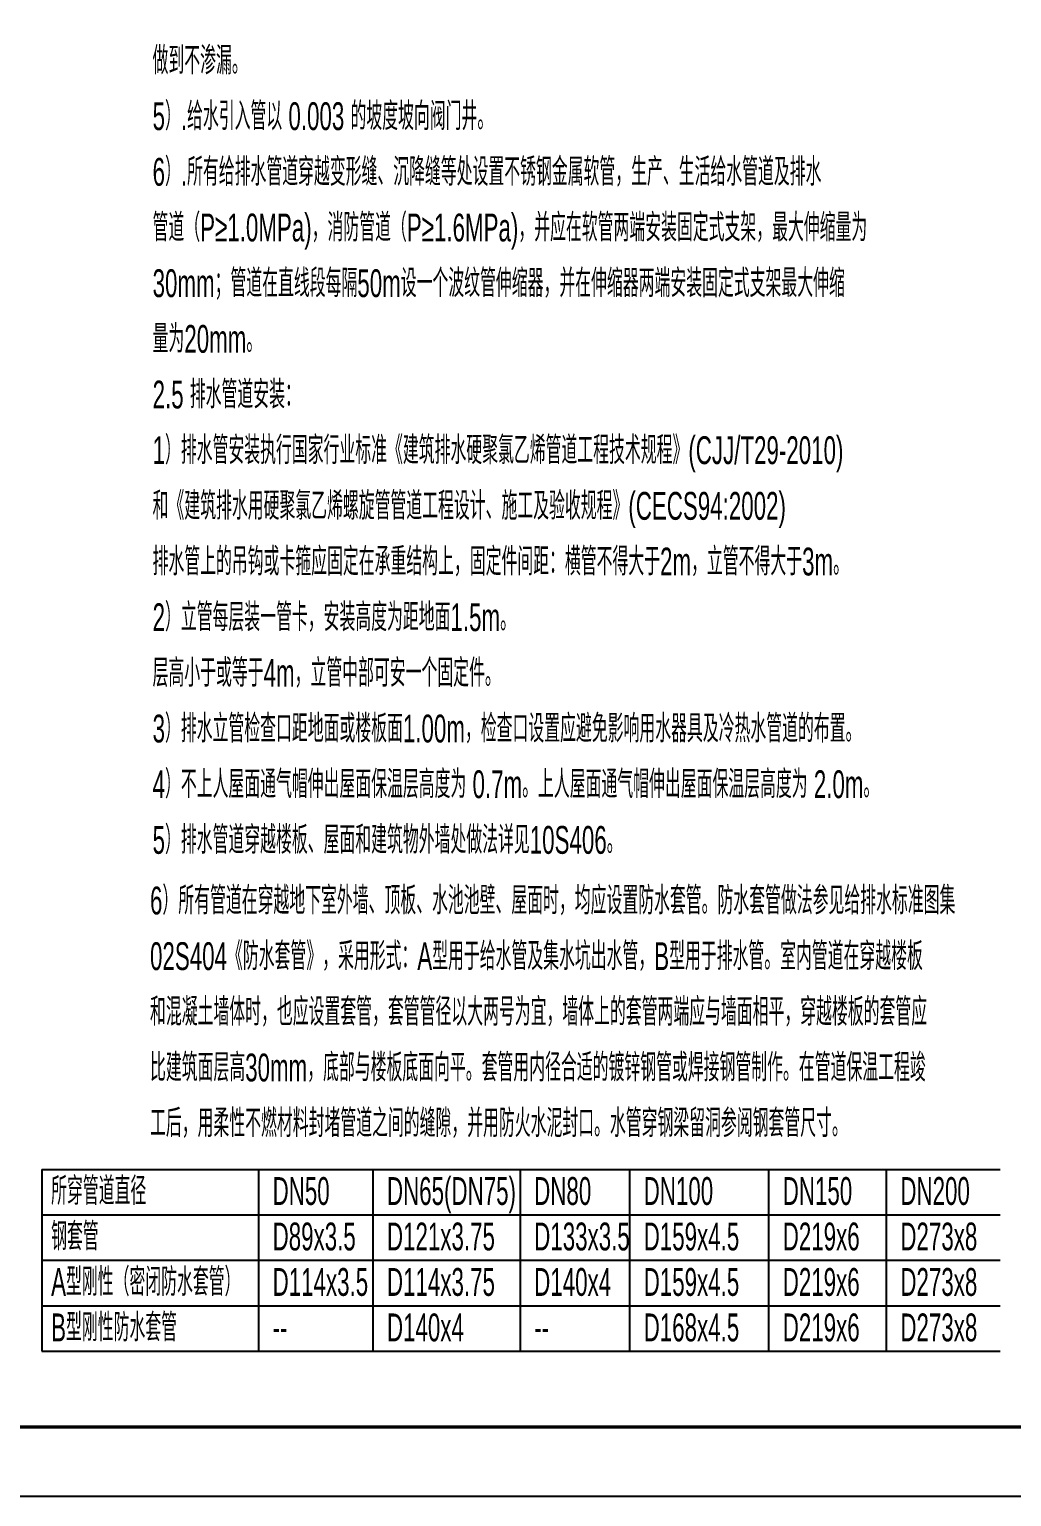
# Model space of a CAD drawing. Header units: inches. Extents: x -1293886 to -986005, y -15154 to 203628.
# Drawn here: x -1234571 to -1220448, y 119628 to 140713 of the extents above; entities that cross this region are included whole.
import ezdxf

# ---------------------------------------------------------------- set-up
doc = ezdxf.new("R2010")
doc.units = ezdxf.units.IN
doc.header["$LTSCALE"] = 100
doc.header["$MEASUREMENT"] = 0
doc.layers.add('nb-plugin', color=7, linetype='Continuous', true_color=0xffffff)
for name, color, linetype in [('W_DIM', 4, 'Continuous'), ('WZ', 6, 'Continuous'), ('图框', 7, 'Continuous')]:
    doc.layers.add(name, color=color, linetype=linetype)
doc.styles.add('DIM_FONT', font='bzxw.shx', dxfattribs={"width": 0.55, "bigfont": 'bzhz.shx'})

# ---------------------------------------------------------------- blocks, each defined once
blk = doc.blocks.new('nb-594-420-1-100-93fff826-9a1c-4636-9df5-a91e6c962b5e')
at = {"layer": 'W_DIM', "color": 7, "true_color": 0xffffff}
blk.add_lwpolyline([(0, 0), (0, 42000), (59400, 42000), (59400, 0)], close=True, dxfattribs=at)

msp = doc.modelspace()

# ---------------------------------------------------------------- linework, layer by layer
at = {"layer": 'WZ'}
for p, q in [((-1234390.1, 124330.8), (-1220613, 124330.8)), ((-1234390.1, 124330.8), (-1234390.1, 121717.5)), ((-1231276.9, 124330.8), (-1231276.9, 121717.5)), ((-1229632.9, 124330.8), (-1229632.9, 121717.5)), ((-1227515.9, 124330.8), (-1227515.9, 121717.5)), ((-1225942, 124330.8), (-1225942, 121717.5)), ((-1223942.8, 124330.8), (-1223942.8, 121717.5)), ((-1222251.7, 124330.8), (-1222251.7, 121717.5)), ((-1234390.1, 123677.5), (-1220613, 123677.5)), ((-1234390.1, 123024.2), (-1220613, 123024.2)), ((-1234390.1, 122370.8), (-1220613, 122370.8)), ((-1234390.1, 121717.5), (-1220613, 121717.5))]:
    msp.add_line(p, q, dxfattribs=at)
at = {"layer": '图框', "color": 4}
msp.add_lwpolyline([(-1271633.8, 119627.7), (-1271633.8, 161627.7), (-1212233.8, 161627.7), (-1212233.8, 119627.7)], close=True, dxfattribs=at)
at = {"layer": '图框', "color": 4, "const_width": 50}
msp.add_lwpolyline([(-1269133.8, 120627.7), (-1269133.8, 160627.7), (-1213233.8, 160627.7), (-1213233.8, 120627.7)], close=True, dxfattribs=at)

# ---------------------------------------------------------------- block references
at = {"layer": 'nb-plugin'}
msp.add_blockref('nb-594-420-1-100-93fff826-9a1c-4636-9df5-a91e6c962b5e', (-1271633.8, 119627.7), dxfattribs=at)

# ---------------------------------------------------------------- texts
at = {"layer": 'WZ', "style": 'DIM_FONT', "width": 0.6}
for s, p in [('做到不渗漏。', (-1232799.1, 140065.4)), ('5）.给水引入管以 0.003 的坡度坡向阀门井。', (-1232799.1, 139265.4)), ('6）.所有给排水管道穿越变形缝、沉降缝等处设置不锈钢金属软管，生产、生活给水管道及排水', (-1232799.1, 138465.4)), ('管道（P≥1.0MPa)，消防管道（P≥1.6MPa)，并应在软管两端安装固定式支架，最大伸缩量为', (-1232799.1, 137665.4)), ('30mm；管道在直线段每隔50m设一个波纹管伸缩器，并在伸缩器两端安装固定式支架最大伸缩', (-1232799.1, 136865.4)), ('量为20mm。', (-1232799.1, 136065.4)), ('2.5 排水管道安装：', (-1232799.1, 135265.4)), ('1）排水管安装执行国家行业标准《建筑排水硬聚氯乙烯管道工程技术规程》(CJJ/T29-2010)', (-1232799.1, 134465.4)), ('和《建筑排水用硬聚氯乙烯螺旋管管道工程设计、施工及验收规程》(CECS94:2002)', (-1232799.1, 133665.4)), ('排水管上的吊钩或卡箍应固定在承重结构上，固定件间距：横管不得大于2m，立管不得大于3m。', (-1232799.1, 132865.4)), ('2）立管每层装一管卡，安装高度为距地面1.5m。', (-1232799.1, 132065.4)), ('层高小于或等于4m，立管中部可安一个固定件。', (-1232799.1, 131265.4)), ('3）排水立管检查口距地面或楼板面1.00m，检查口设置应避免影响用水器具及冷热水管道的布置。', (-1232799.1, 130465.4)), ('4）不上人屋面通气帽伸出屋面保温层高度为 0.7m。上人屋面通气帽伸出屋面保温层高度为 2.0m。', (-1232799.1, 129665.4)), ('5）排水管道穿越楼板、屋面和建筑物外墙处做法详见10S406。', (-1232799.1, 128865.4)), ('6）所有管道在穿越地下室外墙、顶板、水池池壁、屋面时，均应设置防水套管。防水套管做法参见给排水标准图集', (-1232835.9, 127994.5)), ('02S404《防水套管》，采用形式：A型用于给水管及集水坑出水管，B型用于排水管。室内管道在穿越楼板', (-1232835.9, 127194.5)), ('和混凝土墙体时，也应设置套管，套管管径以大两号为宜，墙体上的套管两端应与墙面相平，穿越楼板的套管应', (-1232835.9, 126394.5)), ('比建筑面层高30mm，底部与楼板底面向平。套管用内径合适的镀锌钢管或焊接钢管制作。在管道保温工程竣', (-1232835.9, 125594.5)), ('工后，用柔性不燃材料封堵管道之间的缝隙，并用防火水泥封口。水管穿钢梁留洞参阅钢套管尺寸。', (-1232835.9, 124794.5)), ('所穿管道直径', (-1234257.6, 123819.8)), ('DN50', (-1231073.7, 123819.8)), ('DN65(DN75)', (-1229429.7, 123819.8)), ('DN80', (-1227312.7, 123819.8)), ('DN100', (-1225738.9, 123819.8)), ('DN150', (-1223739.7, 123819.8)), ('DN200', (-1222048.6, 123819.8)), ('钢套管', (-1234257.6, 123166.5)), ('D89x3.5', (-1231073.7, 123166.5)), ('D121x3.75', (-1229429.7, 123166.5)), ('D133x3.5', (-1227312.7, 123166.5)), ('D159x4.5', (-1225738.9, 123166.5)), ('D219x6', (-1223739.7, 123166.5)), ('D273x8', (-1222048.6, 123166.5)), ('A型刚性（密闭防水套管）', (-1234257.6, 122513.2)), ('D114x3.5', (-1231073.7, 122513.2)), ('D114x3.75', (-1229429.7, 122513.2)), ('D140x4', (-1227312.7, 122513.2)), ('D159x4.5', (-1225738.9, 122513.2)), ('D219x6', (-1223739.7, 122513.2)), ('D273x8', (-1222048.6, 122513.2)), ('B型刚性防水套管', (-1234257.6, 121859.8)), ('D140x4', (-1229429.7, 121859.8)), ('D168x4.5', (-1225738.9, 121859.8)), ('D219x6', (-1223739.7, 121859.8)), ('D273x8', (-1222048.6, 121859.8)), ('--', (-1231073.7, 121859.8)), ('--', (-1227312.7, 121859.8))]:
    msp.add_text(s, height=400, dxfattribs=at).set_placement(p)

doc.saveas('drawing.dxf')
